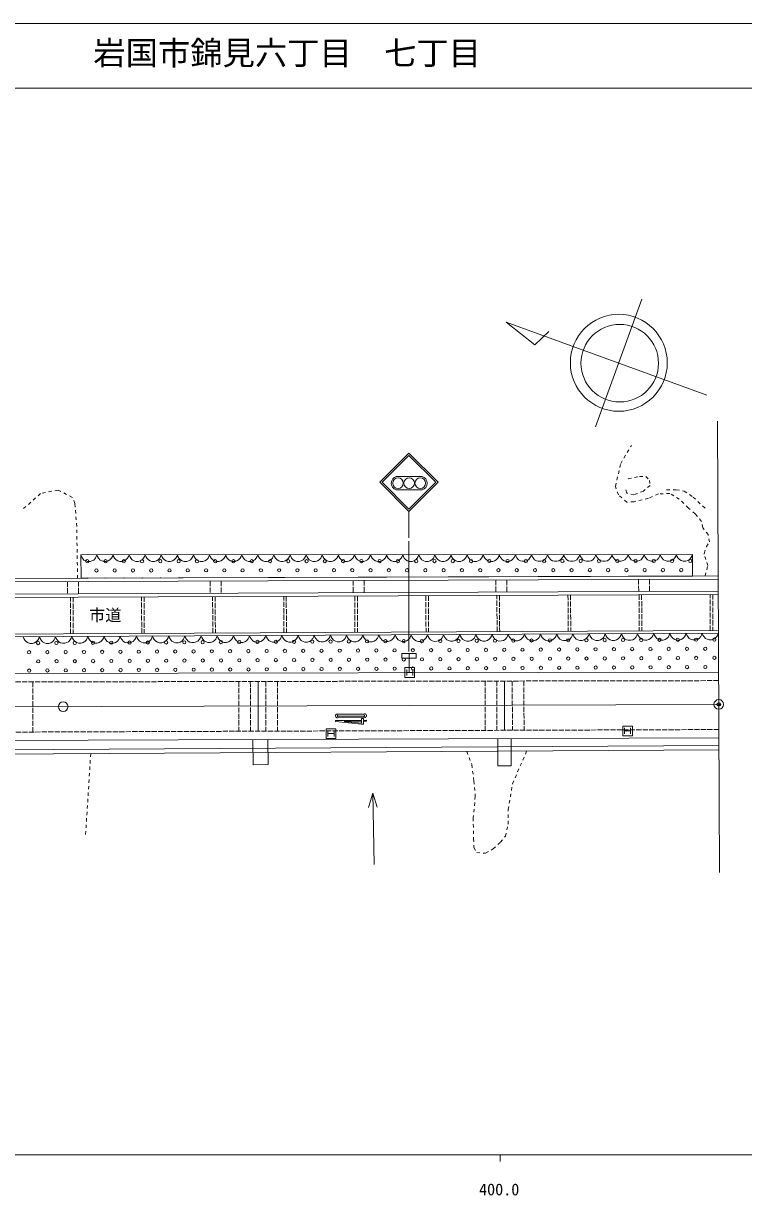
# Model space of a CAD drawing. Units: millimetres, scale not verified. Extents: x -75923 to 564077, y -56560 to 303440.
# Drawn here: x 278283 to 389738, y 122155 to 303440 of the extents above; entities that cross this region are included whole.
import ezdxf
from ezdxf.enums import TextEntityAlignment as Align

# ---------------------------------------------------------------- set-up
doc = ezdxf.new("R2010")
doc.units = ezdxf.units.MM
doc.header["$LTSCALE"] = 1000
doc.header["$PDMODE"] = 32
doc.header["$PDSIZE"] = 500
doc.linetypes.add('USER1', pattern=[1, 0.8, -0.2])
doc.linetypes.add('USER2', pattern=[1, 0.5, -0.5])
for name, color, linetype, lineweight in [('M-BGD', 7, 'Continuous', 13), ('M-BMK-LINE', 2, 'Continuous', 13), ('M-BMK-SRVR', 3, 'Continuous', 13), ('M-STR-STR1', 1, 'Continuous', 13), ('M-STR-STRC', 7, 'Continuous', 13), ('M-TTL', 2, 'Continuous', 13), ('M-TTL-BAND', 7, 'Continuous', 13), ('M-TTL-LINE', 7, 'Continuous', 13), ('M-TTL-TXT', 7, 'Continuous', 13)]:
    doc.layers.add(name, color=color, linetype=linetype, lineweight=lineweight)
doc.layers.add('M-BMK-HTXT', color=7, linetype='Continuous')
doc.layers.add('M-OTRS', color=6, linetype='Continuous')
doc.styles.add('ＭＳ ゴシック', font='')
doc.styles.get('ＭＳ ゴシック').set_extended_font_data('MS Gothic')

# ---------------------------------------------------------------- blocks, each defined once
blk = doc.blocks.new('BUHIN9')
at = {"color": 6, "linetype": 'Continuous', "lineweight": 13}
for radius in [50, 1.5]:
    blk.add_circle((0, 0), radius, dxfattribs=at)
blk = doc.blocks.new('BUHIN1')
at = {"color": 3, "linetype": 'Continuous', "lineweight": 13}
for radius in [750, 22.5]:
    blk.add_circle((0, 0), radius, dxfattribs=at)
blk = doc.blocks.new('BUHIN8')
at = {"color": 7, "linetype": 'Continuous', "lineweight": 13}
blk.add_lwpolyline([(0, -1250), (287.5, -1156.2), (531.2, -1006.2), (806.2, -762.5), (956.2, -487.5), (1050, -193.8), (1050, 193.8), (956.2, 487.5), (806.2, 762.5), (531.2, 1006.2), (287.5, 1150), (0, 1250)], dxfattribs=at)
blk = doc.blocks.new('BUHIN7')
at = {"color": 7, "linetype": 'Continuous', "lineweight": 13}
for p, q in [((-469, 469), (-469, -469)), ((-469, 0), (469, 0)), ((469, 469), (469, -469))]:
    blk.add_line(p, q, dxfattribs=at)
blk.add_lwpolyline([(-750, -750), (-750, 750), (750, 750), (750, -750)], close=True, dxfattribs=at)

msp = doc.modelspace()

# ---------------------------------------------------------------- linework, layer by layer
at = {"layer": 'M-BGD'}
for p, q in [((366822, 241048), (374005, 260782)), ((384039, 245956), (353002, 257252)), ((353002, 257252), (357432, 253718)), ((357432, 253718), (359614, 255778)), ((287163, 221254), (381832, 221309)), ((287225, 217634), (287163, 221254)), ((381832, 221309), (381822, 217974)), ((385803, 217988), (196660, 217309)), ((381822, 217974), (287225, 217634)), ((196581, 216808), (385805, 217488)), ((190735, 214334), (385817, 215131)), ((385814, 215631), (190847, 214835)), ((385845, 209553), (201649, 208592)), ((203193, 208200), (385847, 209153)), ((203193, 208200), (385847, 209153)), ((385847, 209153), (385878, 203095)), ((337960, 206007), (337960, 203014)), ((241617, 202831), (385878, 203095)), ((337600, 203522), (337600, 202585)), ((337600, 203053), (338538, 203053)), ((338538, 203522), (338538, 202585)), ((314625, 193974), (314598, 201664)), ((352763, 194112), (352736, 201734)), ((326869, 196622), (331093, 196663)), ((331098, 196087), (326874, 196046)), ((327014, 196480), (330950, 196517)), ((327017, 196192), (330953, 196229)), ((330907, 195941), (330619, 195938)), ((330622, 195650), (330619, 195938)), ((330910, 195653), (330907, 195941)), ((326590, 195612), (330622, 195650)), ((326592, 195468), (326590, 195612)), ((326592, 195468), (330627, 195074)), ((330623, 195506), (327943, 195481)), ((327943, 195481), (330626, 195219)), ((330626, 195219), (330623, 195506)), ((330627, 195074), (330915, 195077)), ((330910, 195653), (331390, 195658)), ((331392, 195514), (330911, 195509)), ((330915, 195077), (330911, 195509)), ((331392, 195514), (331390, 195658)), ((371312, 194485), (371312, 193547)), ((371312, 194016), (372249, 194016)), ((372249, 194485), (372249, 193547)), ((313802, 192671), (313816, 188787)), ((316143, 188810), (316129, 192680)), ((351682, 192808), (351697, 188618)), ((353771, 188618), (353756, 192816)), ((385939, 191068), (237132, 190181)), ((237147, 190881), (385935, 191768)), ((313816, 188787), (316143, 188810)), ((351697, 188618), (353771, 188618)), ((332371, 184371), (333050, 182223))]:
    msp.add_line(p, q, dxfattribs=at)
at = {"layer": 'M-BGD', "linetype": 'USER2'}
for p, q in [((370718, 235367), (372372, 238139)), ((369914, 231836), (370718, 235367)), ((371881, 232999), (373624, 233356)), ((373624, 233356), (374607, 233356)), ((374607, 233356), (375188, 232775)), ((375188, 232775), (375278, 231970)), ((280912, 230732), (278304, 228392)), ((283653, 231267), (280912, 230732)), ((285859, 230130), (283653, 231267)), ((370361, 230540), (369914, 231836)), ((371657, 229378), (370361, 230540)), ((371657, 230808), (371523, 231345)), ((372775, 230540), (371657, 230808)), ((374250, 231121), (372775, 230540)), ((375278, 231970), (374250, 231121)), ((376574, 230674), (375009, 230004)), ((378317, 230764), (376574, 230674)), ((377821, 231323), (379309, 231323)), ((379792, 229870), (378317, 230764)), ((379309, 231323), (380521, 231117)), ((380521, 231117), (381940, 230179)), ((286260, 229194), (285859, 230130)), ((286528, 225650), (286260, 229194)), ((372775, 229467), (371657, 229378)), ((375009, 230004), (372775, 229467)), ((381222, 228484), (379792, 229870)), ((382250, 227590), (381222, 228484)), ((381940, 230179), (383908, 228348)), ((383234, 226428), (382250, 227590)), ((286663, 217632), (286528, 225650)), ((383413, 225445), (383234, 226428)), ((384262, 224372), (383413, 225445)), ((383994, 222539), (384441, 223254)), ((384441, 223254), (384262, 224372)), ((383656, 221472), (383994, 222539)), ((383656, 221332), (383656, 221472)), ((384214, 219586), (383656, 221332)), ((383796, 217981), (384214, 219586)), ((288699, 190488), (287880, 177517)), ((346903, 190835), (347672, 188803)), ((353976, 185842), (356168, 190891)), ((347672, 188803), (348001, 186281)), ((348001, 186281), (348220, 183924)), ((353318, 181841), (353976, 185842)), ((348220, 183924), (347891, 180580)), ((353318, 179593), (353318, 181841)), ((347891, 180580), (347946, 177346)), ((352879, 177729), (353318, 179593)), ((352112, 176797), (352879, 177729)), ((347946, 177346), (348001, 175975)), ((348001, 175975), (348439, 175208)), ((350961, 175756), (352112, 176797)), ((348439, 175208), (349810, 175098)), ((349810, 175098), (350961, 175756))]:
    msp.add_line(p, q, dxfattribs=at)
at = {"layer": 'M-BGD', "linetype": 'USER1'}
for p, q in [((285100, 217126), (285109, 215220)), ((286799, 217132), (286809, 215226)), ((307195, 217206), (307205, 215310)), ((308895, 217212), (308905, 215317)), ((329295, 217285), (329305, 215400)), ((330995, 217291), (331005, 215407)), ((351395, 217364), (351405, 215490)), ((353095, 217371), (353105, 215497)), ((373495, 217444), (373504, 215580)), ((375195, 217450), (375204, 215587)), ((285592, 209030), (285563, 214721)), ((285963, 214723), (285992, 209032)), ((296592, 209087), (296563, 214766)), ((296963, 214768), (296992, 209089)), ((307592, 209144), (307562, 214811)), ((307962, 214813), (307992, 209147)), ((318592, 209202), (318562, 214856)), ((318962, 214858), (318992, 209204)), ((329562, 214901), (329592, 209259)), ((329962, 214903), (329992, 209261)), ((340562, 214946), (340592, 209317)), ((340962, 214948), (340992, 209319)), ((351591, 209374), (351562, 214991)), ((351962, 214993), (351991, 209376)), ((362562, 215036), (362591, 209431)), ((362962, 215038), (362991, 209433)), ((373562, 215081), (373591, 209489)), ((373962, 215083), (373991, 209491)), ((384591, 209546), (384562, 215126)), ((384962, 215128), (384991, 209548)), ((279736, 201601), (279764, 193848)), ((311598, 201659), (311625, 193963)), ((313398, 201662), (313425, 193970)), ((315798, 201667), (315825, 193978)), ((317598, 201670), (317625, 193985)), ((349736, 201729), (349763, 194101)), ((351536, 201732), (351563, 194108)), ((353936, 201736), (353963, 194116)), ((355736, 201739), (355763, 194123))]:
    msp.add_line(p, q, dxfattribs=at)
at = {"layer": 'M-BGD'}
for points in [[(336835, 206007), (339085, 206007), (339085, 205257), (336835, 205257)], [(337319, 202303), (337319, 203803), (338819, 203803), (338819, 202303)], [(371031, 193266), (371031, 194766), (372531, 194766), (372531, 193266)]]:
    msp.add_lwpolyline(points, close=True, dxfattribs=at)
msp.add_lwpolyline([(332541, 173368), (332371, 184371), (331694, 182170)], dxfattribs=at)
for centre, radius in [((370428, 250955), 7500), ((370573, 250892), 6000), ((288164, 220255), 250), ((290992, 220257), 250), ((293821, 220258), 250), ((296649, 220260), 250), ((299478, 220262), 250), ((302306, 220263), 250), ((305135, 220265), 250), ((307963, 220267), 250), ((310791, 220268), 250), ((313620, 220270), 250), ((316448, 220271), 250), ((319277, 220273), 250), ((322105, 220275), 250), ((324934, 220276), 250), ((327762, 220278), 250), ((330590, 220280), 250), ((333419, 220281), 250), ((336247, 220283), 250), ((339076, 220285), 250), ((341904, 220286), 250), ((344732, 220288), 250), ((347561, 220289), 250), ((350389, 220291), 250), ((353218, 220293), 250), ((356046, 220294), 250), ((358875, 220296), 250), ((361703, 220298), 250), ((364531, 220299), 250), ((367360, 220301), 250), ((370188, 220303), 250), ((373017, 220304), 250), ((375845, 220306), 250), ((378674, 220308), 250), ((381502, 220309), 250), ((289579, 218842), 250), ((292407, 218843), 250), ((295236, 218845), 250), ((298064, 218847), 250), ((300893, 218848), 250), ((303721, 218850), 250), ((306550, 218851), 250), ((309378, 218853), 250), ((312206, 218855), 250), ((315035, 218856), 250), ((317863, 218858), 250), ((320692, 218860), 250), ((323520, 218861), 250), ((326349, 218863), 250), ((329177, 218865), 250), ((332005, 218866), 250), ((334834, 218868), 250), ((337662, 218870), 250), ((340491, 218871), 250), ((343319, 218873), 250), ((346148, 218874), 250), ((348976, 218876), 250), ((351804, 218878), 250), ((354633, 218879), 250), ((357461, 218881), 250), ((360290, 218883), 250), ((363118, 218884), 250), ((365947, 218886), 250), ((368775, 218888), 250), ((371603, 218889), 250), ((374432, 218891), 250), ((377260, 218892), 250), ((380089, 218894), 250), ((280565, 207603), 250), ((283393, 207618), 250), ((286222, 207633), 250), ((289050, 207648), 250), ((291879, 207662), 250), ((294707, 207677), 250), ((297535, 207692), 250), ((300364, 207707), 250), ((303192, 207721), 250), ((306021, 207736), 250), ((308849, 207751), 250), ((311677, 207766), 250), ((314506, 207780), 250), ((317334, 207795), 250), ((320162, 207810), 250), ((322991, 207825), 250), ((324412, 206418), 250), ((325819, 207840), 250), ((327241, 206433), 250), ((328648, 207854), 250), ((330069, 206447), 250), ((331476, 207869), 250), ((332898, 206462), 250), ((334304, 207884), 250), ((335726, 206477), 250), ((337133, 207899), 250), ((338554, 206492), 250), ((339961, 207913), 250), ((341383, 206506), 250), ((342790, 207928), 250), ((344211, 206521), 250), ((345618, 207943), 250), ((347040, 206536), 250), ((348446, 207958), 250), ((349868, 206551), 250), ((351275, 207972), 250), ((352696, 206566), 250), ((354103, 207987), 250), ((355525, 206580), 250), ((356932, 208002), 250), ((358353, 206595), 250), ((359760, 208017), 250), ((361181, 206610), 250), ((362588, 208031), 250), ((364010, 206625), 250), ((365417, 208046), 250), ((366838, 206639), 250), ((368245, 208061), 250), ((369667, 206654), 250), ((371073, 208076), 250), ((372495, 206669), 250), ((373902, 208090), 250), ((375323, 206684), 250), ((376730, 208105), 250), ((378152, 206698), 250), ((379559, 208120), 250), ((380980, 206713), 250), ((382387, 208135), 250), ((383809, 206728), 250), ((385215, 208149), 250), ((279158, 206182), 250), ((280580, 204775), 250), ((281987, 206197), 250), ((283408, 204790), 250), ((284815, 206211), 250), ((286237, 204805), 250), ((287643, 206226), 250), ((289065, 204819), 250), ((290472, 206241), 250), ((291893, 204834), 250), ((293300, 206256), 250), ((294722, 204849), 250), ((296129, 206270), 250), ((297550, 204864), 250), ((298957, 206285), 250), ((300379, 204878), 250), ((301785, 206300), 250), ((303207, 204893), 250), ((304614, 206315), 250), ((306035, 204908), 250), ((307442, 206329), 250), ((308864, 204923), 250), ((310270, 206344), 250), ((311692, 204937), 250), ((313099, 206359), 250), ((314520, 204952), 250), ((315927, 206374), 250), ((317349, 204967), 250), ((318756, 206388), 250), ((320177, 204982), 250), ((321584, 206403), 250), ((323006, 204996), 250), ((325834, 205011), 250), ((328662, 205026), 250), ((331491, 205041), 250), ((334319, 205055), 250), ((337148, 205070), 250), ((339976, 205085), 250), ((342804, 205100), 250), ((345633, 205114), 250), ((348461, 205129), 250), ((351290, 205144), 250), ((354118, 205159), 250), ((356946, 205173), 250), ((359775, 205188), 250), ((362603, 205203), 250), ((365431, 205218), 250), ((368260, 205232), 250), ((371088, 205247), 250), ((373917, 205262), 250), ((376745, 205277), 250), ((379573, 205292), 250), ((382402, 205306), 250), ((385230, 205321), 250), ((279173, 203353), 250), ((282001, 203368), 250), ((284830, 203383), 250), ((287658, 203398), 250), ((290487, 203412), 250), ((293315, 203427), 250), ((296143, 203442), 250), ((298972, 203457), 250), ((301800, 203471), 250), ((304628, 203486), 250), ((307457, 203501), 250), ((310285, 203516), 250), ((313114, 203531), 250), ((315942, 203545), 250), ((318770, 203560), 250), ((321599, 203575), 250), ((324427, 203590), 250), ((327256, 203604), 250), ((330084, 203619), 250), ((332912, 203634), 250), ((335741, 203649), 250), ((338569, 203663), 250), ((341398, 203678), 250), ((344226, 203693), 250), ((347054, 203708), 250), ((349883, 203722), 250), ((352711, 203737), 250), ((355539, 203752), 250), ((358368, 203767), 250), ((361196, 203781), 250), ((364025, 203796), 250), ((369681, 203826), 250), ((372510, 203840), 250), ((375338, 203855), 250), ((378167, 203870), 250), ((380995, 203885), 250), ((383823, 203899), 250)]:
    msp.add_circle(centre, radius, dxfattribs=at)
for centre, radius, start, end in [((288166, 217427), 250, 57.64987, 122.76175), ((290994, 217428), 250, 61.48204, 118.92958), ((293822, 217430), 250, 65.8535, 114.55811), ((296651, 217432), 250, 71.13361, 109.278), ((299479, 217433), 250, 78.49597, 101.91564), ((326872, 196334), 288, 90.54785, 180.54785), ((326872, 196334), 288, 180.54785, 270.54785), ((327016, 196336), 144, 90.54785, 180.54785), ((327016, 196336), 144, 180.54785, 270.54785), ((330951, 196374), 144, 0.54785, 90.54785), ((330951, 196374), 144, 270.54785, 0.54785), ((331095, 196375), 288, 0.54785, 90.54785), ((331095, 196375), 288, 270.54785, 0.54785)]:
    msp.add_arc(centre, radius, start, end, dxfattribs=at)
at = {"layer": 'M-BMK-LINE'}
for p, q in [((385681, 241923), (386035, 172111)), ((241593, 197629), (385903, 198114))]:
    msp.add_line(p, q, dxfattribs=at)
at = {"layer": 'M-OTRS'}
msp.add_point((385903, 198114), dxfattribs=at)
at = {"layer": 'M-STR-STR1'}
for p, q in [((385878, 203095), (241617, 202831)), ((241611, 192410), (385929, 192932))]:
    msp.add_line(p, q, dxfattribs=at)
at = {"layer": 'M-STR-STR1', "linetype": 'USER1'}
for p, q in [((385880, 201795), (241591, 201531)), ((385924, 194232), (241626, 193710))]:
    msp.add_line(p, q, dxfattribs=at)
at = {"layer": 'M-STR-STR1'}
msp.add_circle((366853, 203811), 250, dxfattribs=at)
at = {"layer": 'M-STR-STRC'}
for p, q in [((333451, 232468), (337951, 236968)), ((333805, 232468), (337951, 236615)), ((342452, 232468), (337951, 236968)), ((342098, 232468), (337951, 236615)), ((333451, 232468), (337951, 227968)), ((333805, 232468), (337951, 228321)), ((335985, 233382), (339987, 233386)), ((337951, 228321), (342098, 232468)), ((337952, 227968), (342452, 232468)), ((335956, 231291), (339989, 231296)), ((337952, 227968), (337952, 223859)), ((337952, 223347), (337952, 206313))]:
    msp.add_line(p, q, dxfattribs=at)
for centre in [(336258, 232343), (337975, 232343), (339706, 232343)]:
    msp.add_circle(centre, 822, dxfattribs=at)
for centre, radius, start, end in [((336324, 232332), 1104, 107.8894, 250.54485), ((339671, 232341), 1092, 286.90041, 73.19594)]:
    msp.add_arc(centre, radius, start, end, dxfattribs=at)
at = {"layer": 'M-TTL'}
msp.add_line((564077, 303440), (-75923, 303440), dxfattribs=at)
at = {"layer": 'M-TTL-BAND'}
for p, q in [((-75923, 128440), (463077, 128440)), ((352077, 128440), (352077, 127440))]:
    msp.add_line(p, q, dxfattribs=at)
at = {"layer": 'M-TTL-LINE'}
msp.add_line((-75923, 293440), (564077, 293440), dxfattribs=at)

# ---------------------------------------------------------------- block references
at = {"layer": 'M-BGD'}
for p, xscale, yscale, rotation in [((288409, 221255), 0.9965137, 0.9965137, 270.03321), ((290900, 221257), 0.9965137, 0.9965137, 270.03321), ((293392, 221258), 0.9965137, 0.9965137, 270.03321), ((295883, 221260), 0.9965137, 0.9965137, 270.03321), ((298374, 221261), 0.9965137, 0.9965137, 270.03321), ((300865, 221262), 0.9965137, 0.9965137, 270.03321), ((303357, 221264), 0.9965137, 0.9965137, 270.03321), ((305848, 221265), 0.9965137, 0.9965137, 270.03321), ((308339, 221267), 0.9965137, 0.9965137, 270.03321), ((310831, 221268), 0.9965137, 0.9965137, 270.03321), ((313322, 221270), 0.9965137, 0.9965137, 270.03321), ((315813, 221271), 0.9965137, 0.9965137, 270.03321), ((318304, 221273), 0.9965137, 0.9965137, 270.03321), ((320796, 221274), 0.9965137, 0.9965137, 270.03321), ((323287, 221275), 0.9965137, 0.9965137, 270.03321), ((325778, 221277), 0.9965137, 0.9965137, 270.03321), ((328270, 221278), 0.9965137, 0.9965137, 270.03321), ((330761, 221280), 0.9965137, 0.9965137, 270.03321), ((333252, 221281), 0.9965137, 0.9965137, 270.03321), ((335743, 221283), 0.9965137, 0.9965137, 270.03321), ((338235, 221284), 0.9965137, 0.9965137, 270.03321), ((340726, 221286), 0.9965137, 0.9965137, 270.03321), ((343217, 221287), 0.9965137, 0.9965137, 270.03321), ((345709, 221288), 0.9965137, 0.9965137, 270.03321), ((348200, 221290), 0.9965137, 0.9965137, 270.03321), ((350691, 221291), 0.9965137, 0.9965137, 270.03321), ((353182, 221293), 0.9965137, 0.9965137, 270.03321), ((355674, 221294), 0.9965137, 0.9965137, 270.03321), ((358165, 221296), 0.9965137, 0.9965137, 270.03321), ((360656, 221297), 0.9965137, 0.9965137, 270.03321), ((363147, 221299), 0.9965137, 0.9965137, 270.03321), ((365639, 221300), 0.9965137, 0.9965137, 270.03321), ((368130, 221301), 0.9965137, 0.9965137, 270.03321), ((370621, 221303), 0.9965137, 0.9965137, 270.03321), ((373113, 221304), 0.9965137, 0.9965137, 270.03321), ((375604, 221306), 0.9965137, 0.9965137, 270.03321), ((378095, 221307), 0.9965137, 0.9965137, 270.03321), ((380586, 221309), 0.9965137, 0.9965137, 270.03321), ((279507, 208598), 1.000855, 1.000855, 270.29894), ((282010, 208611), 1.000855, 1.000855, 270.29894), ((284512, 208624), 1.000855, 1.000855, 270.29894), ((287014, 208637), 1.000855, 1.000855, 270.29894), ((289516, 208650), 1.000855, 1.000855, 270.29894), ((292018, 208663), 1.000855, 1.000855, 270.29894), ((294520, 208676), 1.000855, 1.000855, 270.29894), ((297022, 208689), 1.000855, 1.000855, 270.29894), ((299524, 208702), 1.000855, 1.000855, 270.29894), ((302026, 208715), 1.000855, 1.000855, 270.29894), ((304528, 208728), 1.000855, 1.000855, 270.29894), ((307031, 208741), 1.000855, 1.000855, 270.29894), ((309533, 208755), 1.000855, 1.000855, 270.29894), ((312035, 208768), 1.000855, 1.000855, 270.29894), ((314537, 208781), 1.000855, 1.000855, 270.29894), ((317039, 208794), 1.000855, 1.000855, 270.29894), ((319541, 208807), 1.000855, 1.000855, 270.29894), ((322043, 208820), 1.000855, 1.000855, 270.29894), ((324545, 208833), 1.000855, 1.000855, 270.29894), ((327047, 208846), 1.000855, 1.000855, 270.29894), ((329550, 208859), 1.000855, 1.000855, 270.29894), ((332052, 208872), 1.000855, 1.000855, 270.29894), ((334554, 208885), 1.000855, 1.000855, 270.29894), ((337056, 208898), 1.000855, 1.000855, 270.29894), ((339558, 208911), 1.000855, 1.000855, 270.29894), ((342060, 208924), 1.000855, 1.000855, 270.29894), ((344562, 208937), 1.000855, 1.000855, 270.29894), ((347064, 208950), 1.000855, 1.000855, 270.29894), ((349566, 208963), 1.000855, 1.000855, 270.29894), ((352068, 208976), 1.000855, 1.000855, 270.29894), ((354571, 208990), 1.000855, 1.000855, 270.29894), ((357073, 209003), 1.000855, 1.000855, 270.29894), ((359575, 209016), 1.000855, 1.000855, 270.29894), ((362077, 209029), 1.000855, 1.000855, 270.29894), ((364579, 209042), 1.000855, 1.000855, 270.29894), ((367081, 209055), 1.000855, 1.000855, 270.29894), ((369583, 209068), 1.000855, 1.000855, 270.29894), ((372085, 209081), 1.000855, 1.000855, 270.29894), ((374587, 209094), 1.000855, 1.000855, 270.29894), ((377089, 209107), 1.000855, 1.000855, 270.29894), ((379592, 209120), 1.000855, 1.000855, 270.29894), ((382094, 209133), 1.000855, 1.000855, 270.29894), ((384596, 209146), 1.000855, 1.000855, 270.29894)]:
    msp.add_blockref('BUHIN8', p, dxfattribs=dict(at, xscale=xscale, yscale=yscale, rotation=rotation))
msp.add_blockref('BUHIN7', (325882, 193602), dxfattribs=at)
at = {"layer": 'M-BMK-SRVR'}
for p in [(284436, 197773), (385903, 198114)]:
    msp.add_blockref('BUHIN1', p, dxfattribs=at)
at = {"layer": 'M-OTRS'}
msp.add_blockref('BUHIN9', (385903, 198114), dxfattribs=at)

# ---------------------------------------------------------------- texts
at = {"layer": 'M-BMK-HTXT', "style": 'ＭＳ ゴシック'}
msp.add_text('市道', height=1833, dxfattribs=at).set_placement((288440, 210458), align=Align.BOTTOM_LEFT)
at = {"layer": 'M-TTL-BAND', "style": 'ＭＳ ゴシック'}
msp.add_text('400.0', height=1833, dxfattribs=at).set_placement((348797, 121635), align=Align.BOTTOM_LEFT)
at = {"layer": 'M-TTL-TXT', "style": 'ＭＳ ゴシック'}
msp.add_text('岩国市錦見六丁目\u3000七丁目', height=3666, dxfattribs=at).set_placement((289101, 295940), align=Align.BOTTOM_LEFT)

doc.saveas('drawing.dxf')
